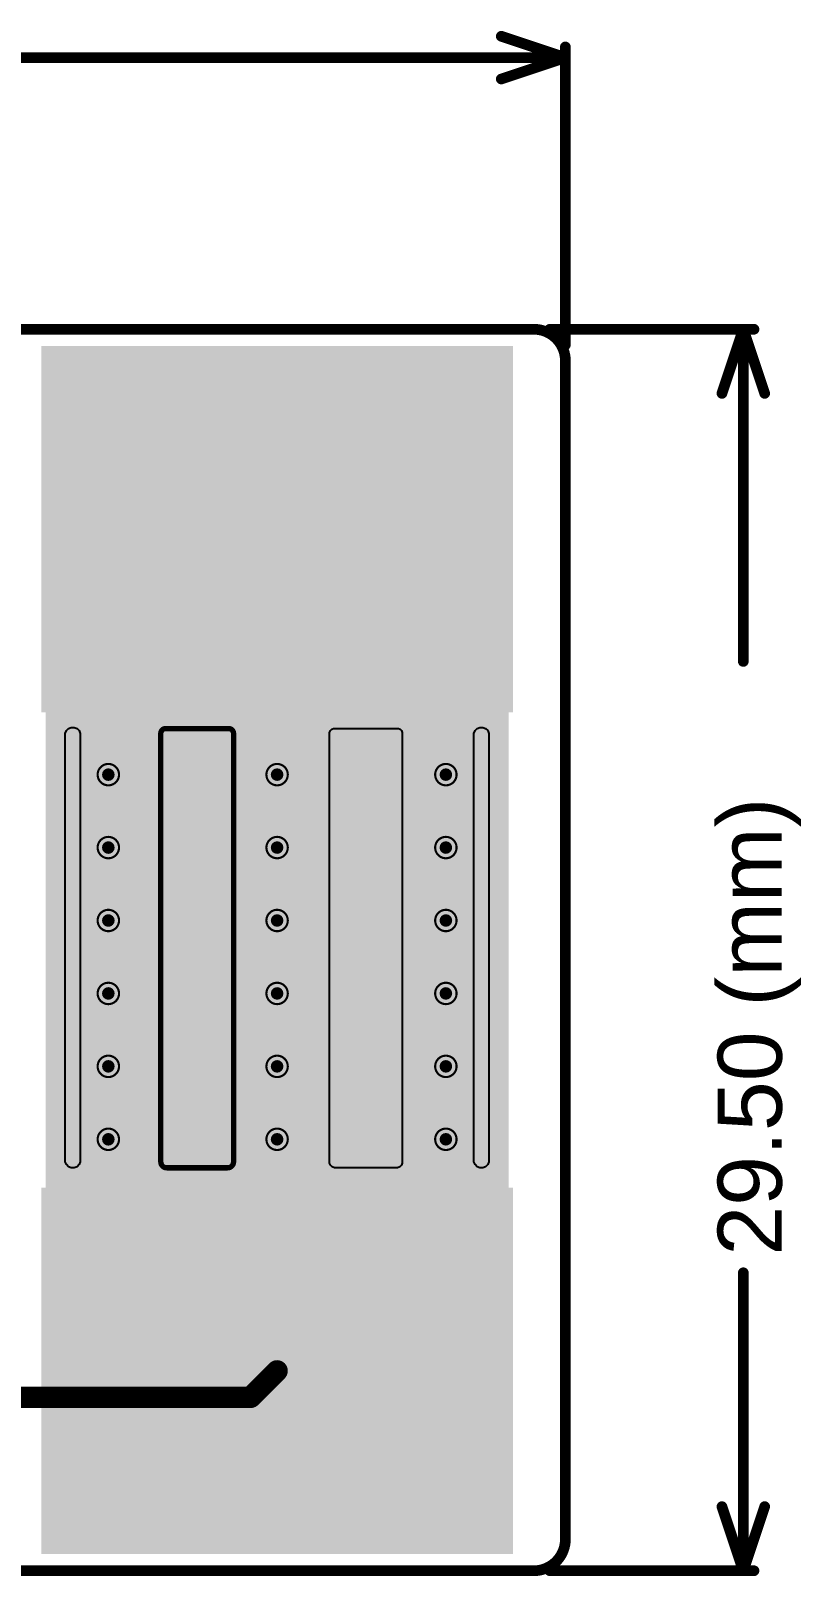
# Model space of a CAD drawing. Header units: inches. Extents: x -115 to 191, y -11 to 41.
# Drawn here: x -12.7 to 5.6, y -0.88 to 35.84 of the extents above; entities that cross this region are included whole.
import ezdxf

# ---------------------------------------------------------------- set-up
doc = ezdxf.new("R2010")
doc.units = ezdxf.units.IN
for name, color, linetype in [('Board Outline', 216, 'Continuous'), ('Bottom Layer', 5, 'Continuous'), ('Bottom Paste', 16, 'Continuous'), ('Bottom Solder', 6, 'Continuous'), ('Dimensions', 6, 'Continuous'), ('Drill Drawing', 1, 'Continuous'), ('Top Layer', 1, 'Continuous'), ('Via Holes', 16, 'Continuous')]:
    doc.layers.add(name, color=color, linetype=linetype)
doc.styles.add('Arial', font='', dxfattribs={"height": 0.2})
doc.styles.get('Arial').set_extended_font_data('Arial')

# ---------------------------------------------------------------- blocks, each defined once
blk = doc.blocks.new('18650_CELL_PAD_B_11')
at = {"layer": 'Bottom Layer'}
blk.add_hatch(color=5, dxfattribs=at).paths.add_polyline_path([(5.5, 4.25), (5.5, -4.25), (-5.5, -4.25), (-5.5, 4.25)])
at = {"layer": 'Bottom Paste'}
blk.add_hatch(color=16, dxfattribs=at).paths.add_polyline_path([(5.5, 4.25), (5.5, -4.25), (-5.5, -4.25), (-5.5, 4.25)])
at = {"layer": 'Bottom Solder'}
blk.add_hatch(color=6, dxfattribs=at).paths.add_polyline_path([(5.602, 4.352), (5.602, -4.352), (-5.602, -4.352), (-5.602, 4.352)])
blk = doc.blocks.new('18650_CELL_PAD_B_12')
at = {"layer": 'Bottom Layer'}
blk.add_hatch(color=5, dxfattribs=at).paths.add_polyline_path([(54.5, 4.25), (54.5, -4.25), (43.5, -4.25), (43.5, 4.25)])
at = {"layer": 'Bottom Paste'}
blk.add_hatch(color=16, dxfattribs=at).paths.add_polyline_path([(54.5, 4.25), (54.5, -4.25), (43.5, -4.25), (43.5, 4.25)])
at = {"layer": 'Bottom Solder'}
blk.add_hatch(color=6, dxfattribs=at).paths.add_polyline_path([(54.602, 4.352), (54.602, -4.352), (43.398, -4.352), (43.398, 4.352)])

msp = doc.modelspace()

# ---------------------------------------------------------------- hatches: boundary and pattern name
at = {"layer": 'Bottom Layer'}
msp.add_hatch(color=5, dxfattribs=at).paths.add_polyline_path([(-12.35, -0.25), (-1.35, -0.25), (-1.35, 28.25), (-12.35, 28.25)])
h = msp.add_hatch(color=5, dxfattribs=at)
edge = h.paths.add_edge_path()
edge.add_arc((-10.86, 18.167), 0.3, 0, 360)
h = msp.add_hatch(color=5, dxfattribs=at)
edge = h.paths.add_edge_path()
edge.add_arc((-6.85, 18.167), 0.3, 0, 360)
h = msp.add_hatch(color=5, dxfattribs=at)
edge = h.paths.add_edge_path()
edge.add_arc((-2.84, 18.167), 0.3, 0, 360)
h = msp.add_hatch(color=5, dxfattribs=at)
edge = h.paths.add_edge_path()
edge.add_arc((-10.86, 16.434), 0.3, 0, 360)
h = msp.add_hatch(color=5, dxfattribs=at)
edge = h.paths.add_edge_path()
edge.add_arc((-6.85, 16.434), 0.3, 0, 360)
h = msp.add_hatch(color=5, dxfattribs=at)
edge = h.paths.add_edge_path()
edge.add_arc((-2.84, 16.434), 0.3, 0, 360)
h = msp.add_hatch(color=5, dxfattribs=at)
edge = h.paths.add_edge_path()
edge.add_arc((-10.86, 14.701), 0.3, 0, 360)
h = msp.add_hatch(color=5, dxfattribs=at)
edge = h.paths.add_edge_path()
edge.add_arc((-6.85, 14.701), 0.3, 0, 360)
h = msp.add_hatch(color=5, dxfattribs=at)
edge = h.paths.add_edge_path()
edge.add_arc((-2.84, 14.701), 0.3, 0, 360)
h = msp.add_hatch(color=5, dxfattribs=at)
edge = h.paths.add_edge_path()
edge.add_arc((-10.86, 12.968), 0.3, 0, 360)
h = msp.add_hatch(color=5, dxfattribs=at)
edge = h.paths.add_edge_path()
edge.add_arc((-6.85, 12.968), 0.3, 0, 360)
h = msp.add_hatch(color=5, dxfattribs=at)
edge = h.paths.add_edge_path()
edge.add_arc((-2.84, 12.968), 0.3, 0, 360)
h = msp.add_hatch(color=5, dxfattribs=at)
edge = h.paths.add_edge_path()
edge.add_arc((-10.86, 11.235), 0.3, 0, 360)
h = msp.add_hatch(color=5, dxfattribs=at)
edge = h.paths.add_edge_path()
edge.add_arc((-6.85, 11.235), 0.3, 0, 360)
h = msp.add_hatch(color=5, dxfattribs=at)
edge = h.paths.add_edge_path()
edge.add_arc((-2.84, 11.235), 0.3, 0, 360)
h = msp.add_hatch(color=5, dxfattribs=at)
edge = h.paths.add_edge_path()
edge.add_arc((-10.86, 9.502), 0.3, 0, 360)
h = msp.add_hatch(color=5, dxfattribs=at)
edge = h.paths.add_edge_path()
edge.add_arc((-6.85, 9.502), 0.3, 0, 360)
h = msp.add_hatch(color=5, dxfattribs=at)
edge = h.paths.add_edge_path()
edge.add_arc((-2.84, 9.502), 0.3, 0, 360)
at = {"layer": 'Top Layer'}
msp.add_hatch(color=1, dxfattribs=at).paths.add_polyline_path([(-12.35, -0.25), (-1.35, -0.25), (-1.35, 28.25), (-12.35, 28.25)])
h = msp.add_hatch(color=1, dxfattribs=at)
edge = h.paths.add_edge_path()
edge.add_arc((-10.86, 18.167), 0.3, 0, 360)
h = msp.add_hatch(color=1, dxfattribs=at)
edge = h.paths.add_edge_path()
edge.add_arc((-6.85, 18.167), 0.3, 0, 360)
h = msp.add_hatch(color=1, dxfattribs=at)
edge = h.paths.add_edge_path()
edge.add_arc((-2.84, 18.167), 0.3, 0, 360)
h = msp.add_hatch(color=1, dxfattribs=at)
edge = h.paths.add_edge_path()
edge.add_arc((-10.86, 16.434), 0.3, 0, 360)
h = msp.add_hatch(color=1, dxfattribs=at)
edge = h.paths.add_edge_path()
edge.add_arc((-6.85, 16.434), 0.3, 0, 360)
h = msp.add_hatch(color=1, dxfattribs=at)
edge = h.paths.add_edge_path()
edge.add_arc((-2.84, 16.434), 0.3, 0, 360)
h = msp.add_hatch(color=1, dxfattribs=at)
edge = h.paths.add_edge_path()
edge.add_arc((-10.86, 14.701), 0.3, 0, 360)
h = msp.add_hatch(color=1, dxfattribs=at)
edge = h.paths.add_edge_path()
edge.add_arc((-6.85, 14.701), 0.3, 0, 360)
h = msp.add_hatch(color=1, dxfattribs=at)
edge = h.paths.add_edge_path()
edge.add_arc((-2.84, 14.701), 0.3, 0, 360)
h = msp.add_hatch(color=1, dxfattribs=at)
edge = h.paths.add_edge_path()
edge.add_arc((-10.86, 12.968), 0.3, 0, 360)
h = msp.add_hatch(color=1, dxfattribs=at)
edge = h.paths.add_edge_path()
edge.add_arc((-6.85, 12.968), 0.3, 0, 360)
h = msp.add_hatch(color=1, dxfattribs=at)
edge = h.paths.add_edge_path()
edge.add_arc((-2.84, 12.968), 0.3, 0, 360)
h = msp.add_hatch(color=1, dxfattribs=at)
edge = h.paths.add_edge_path()
edge.add_arc((-10.86, 11.235), 0.3, 0, 360)
h = msp.add_hatch(color=1, dxfattribs=at)
edge = h.paths.add_edge_path()
edge.add_arc((-6.85, 11.235), 0.3, 0, 360)
h = msp.add_hatch(color=1, dxfattribs=at)
edge = h.paths.add_edge_path()
edge.add_arc((-2.84, 11.235), 0.3, 0, 360)
h = msp.add_hatch(color=1, dxfattribs=at)
edge = h.paths.add_edge_path()
edge.add_arc((-10.86, 9.502), 0.3, 0, 360)
h = msp.add_hatch(color=1, dxfattribs=at)
edge = h.paths.add_edge_path()
edge.add_arc((-6.85, 9.502), 0.3, 0, 360)
h = msp.add_hatch(color=1, dxfattribs=at)
edge = h.paths.add_edge_path()
edge.add_arc((-2.84, 9.502), 0.3, 0, 360)
at = {"layer": 'Via Holes'}
h = msp.add_hatch(color=7, dxfattribs=at)
edge = h.paths.add_edge_path()
edge.add_arc((-10.86, 18.167), 0.15, 0, 360)
h = msp.add_hatch(color=7, dxfattribs=at)
edge = h.paths.add_edge_path()
edge.add_arc((-6.85, 18.167), 0.15, 0, 360)
h = msp.add_hatch(color=7, dxfattribs=at)
edge = h.paths.add_edge_path()
edge.add_arc((-2.84, 18.167), 0.15, 0, 360)
h = msp.add_hatch(color=7, dxfattribs=at)
edge = h.paths.add_edge_path()
edge.add_arc((-10.86, 16.434), 0.15, 0, 360)
h = msp.add_hatch(color=7, dxfattribs=at)
edge = h.paths.add_edge_path()
edge.add_arc((-6.85, 16.434), 0.15, 0, 360)
h = msp.add_hatch(color=7, dxfattribs=at)
edge = h.paths.add_edge_path()
edge.add_arc((-2.84, 16.434), 0.15, 0, 360)
h = msp.add_hatch(color=7, dxfattribs=at)
edge = h.paths.add_edge_path()
edge.add_arc((-10.86, 14.701), 0.15, 0, 360)
h = msp.add_hatch(color=7, dxfattribs=at)
edge = h.paths.add_edge_path()
edge.add_arc((-6.85, 14.701), 0.15, 0, 360)
h = msp.add_hatch(color=7, dxfattribs=at)
edge = h.paths.add_edge_path()
edge.add_arc((-2.84, 14.701), 0.15, 0, 360)
h = msp.add_hatch(color=7, dxfattribs=at)
edge = h.paths.add_edge_path()
edge.add_arc((-10.86, 12.968), 0.15, 0, 360)
h = msp.add_hatch(color=7, dxfattribs=at)
edge = h.paths.add_edge_path()
edge.add_arc((-6.85, 12.968), 0.15, 0, 360)
h = msp.add_hatch(color=7, dxfattribs=at)
edge = h.paths.add_edge_path()
edge.add_arc((-2.84, 12.968), 0.15, 0, 360)
h = msp.add_hatch(color=7, dxfattribs=at)
edge = h.paths.add_edge_path()
edge.add_arc((-10.86, 11.235), 0.15, 0, 360)
h = msp.add_hatch(color=7, dxfattribs=at)
edge = h.paths.add_edge_path()
edge.add_arc((-6.85, 11.235), 0.15, 0, 360)
h = msp.add_hatch(color=7, dxfattribs=at)
edge = h.paths.add_edge_path()
edge.add_arc((-2.84, 11.235), 0.15, 0, 360)
h = msp.add_hatch(color=7, dxfattribs=at)
edge = h.paths.add_edge_path()
edge.add_arc((-10.86, 9.502), 0.15, 0, 360)
h = msp.add_hatch(color=7, dxfattribs=at)
edge = h.paths.add_edge_path()
edge.add_arc((-6.85, 9.502), 0.15, 0, 360)
h = msp.add_hatch(color=7, dxfattribs=at)
edge = h.paths.add_edge_path()
edge.add_arc((-2.84, 9.502), 0.15, 0, 360)

# ---------------------------------------------------------------- linework, layer by layer
at = {"layer": 'Board Outline'}
for points in [[(-63.75, 28.75, 0.254, 0.254, 0), (-0.75, 28.75, 0.254, 0.254, 0)], [(-0.75, 28.75, 0.254, 0.254, -0.414214), (0, 28, 0.254, 0.254, 0)], [(0, 0, 0.254, 0.254, 0), (0, 28, 0.254, 0.254, 0)], [(0, 0, 0.254, 0.254, -0.414214), (-0.75, -0.75, 0.254, 0.254, 0)], [(-63.75, -0.75, 0.254, 0.254, 0), (-0.75, -0.75, 0.254, 0.254, 0)]]:
    msp.add_lwpolyline(points, format="xyseb", dxfattribs=at)
for points in [[(-0.814, 28.75, 0.127, 0.127, 1), (-0.687, 28.75, 0.127, 0.127, 1)], [(-0.814, 28.75, 0.127, 0.127, 1), (-0.687, 28.75, 0.127, 0.127, 1)], [(-0.064, 28, 0.127, 0.127, 1), (0.064, 28, 0.127, 0.127, 1)], [(-0.064, 28, 0.127, 0.127, 1), (0.064, 28, 0.127, 0.127, 1)], [(-0.064, 0, 0.127, 0.127, 1), (0.064, 0, 0.127, 0.127, 1)], [(-0.064, 0, 0.127, 0.127, 1), (0.064, 0, 0.127, 0.127, 1)], [(-0.814, -0.75, 0.127, 0.127, 1), (-0.687, -0.75, 0.127, 0.127, 1)], [(-0.814, -0.75, 0.127, 0.127, 1), (-0.687, -0.75, 0.127, 0.127, 1)]]:
    msp.add_lwpolyline(points, format="xyseb", close=True, dxfattribs=at)
at = {"layer": 'Bottom Layer'}
for points in [[(-7.48, 3.37, 0.508, 0.508, 0), (-6.85, 4, 0.508, 0.508, 0)], [(-13.248, 3.37, 0.508, 0.508, 0), (-7.48, 3.37, 0.508, 0.508, 0)]]:
    msp.add_lwpolyline(points, format="xyseb", dxfattribs=at)
for points in [[(-6.977, 4, 0.254, 0.254, 1), (-6.723, 4, 0.254, 0.254, 1)], [(-7.607, 3.37, 0.254, 0.254, 1), (-7.353, 3.37, 0.254, 0.254, 1)], [(-7.607, 3.37, 0.254, 0.254, 1), (-7.353, 3.37, 0.254, 0.254, 1)]]:
    msp.add_lwpolyline(points, format="xyseb", close=True, dxfattribs=at)
at = {"layer": 'Bottom Solder'}
for p, q in [((-11.882, 19.147), (-11.855, 19.212)), ((-11.882, 19.111), (-11.882, 19.147)), ((-11.882, 9.002), (-11.882, 19.111)), ((-11.855, 19.212), (-11.805, 19.262)), ((-11.805, 19.262), (-11.74, 19.289)), ((-11.74, 19.289), (-11.669, 19.289)), ((-11.669, 19.289), (-11.604, 19.262)), ((-11.604, 19.262), (-11.554, 19.212)), ((-11.554, 19.212), (-11.526, 19.147)), ((-11.526, 19.147), (-11.526, 19.111)), ((-11.526, 19.111), (-11.526, 9.002)), ((-9.613, 19.169), (-9.595, 19.212)), ((-9.613, 19.147), (-9.613, 19.169)), ((-9.613, 8.967), (-9.613, 19.147)), ((-9.595, 19.212), (-9.562, 19.244)), ((-9.562, 19.244), (-9.52, 19.262)), ((-9.52, 19.262), (-7.978, 19.262)), ((-7.978, 19.262), (-7.935, 19.244)), ((-7.935, 19.244), (-7.903, 19.212)), ((-7.903, 19.212), (-7.885, 19.169)), ((-7.885, 19.169), (-7.885, 19.147)), ((-7.885, 19.147), (-7.885, 8.967)), ((-5.602, 19.169), (-5.585, 19.212)), ((-5.602, 19.147), (-5.602, 19.169)), ((-5.602, 8.967), (-5.602, 19.147)), ((-5.585, 19.212), (-5.552, 19.244)), ((-5.552, 19.244), (-5.51, 19.262)), ((-5.51, 19.262), (-3.968, 19.262)), ((-3.968, 19.262), (-3.925, 19.244)), ((-3.925, 19.244), (-3.893, 19.212)), ((-3.893, 19.212), (-3.875, 19.169)), ((-3.875, 19.169), (-3.875, 19.147)), ((-3.875, 19.147), (-3.875, 8.967)), ((-2.173, 19.147), (-2.146, 19.212)), ((-2.173, 19.111), (-2.173, 19.147)), ((-2.173, 9.002), (-2.173, 19.111)), ((-2.146, 19.212), (-2.096, 19.262)), ((-2.096, 19.262), (-2.031, 19.289)), ((-2.031, 19.289), (-1.96, 19.289)), ((-1.96, 19.289), (-1.895, 19.262)), ((-1.895, 19.262), (-1.845, 19.212)), ((-1.845, 19.212), (-1.818, 19.147)), ((-1.818, 19.147), (-1.818, 19.111)), ((-1.818, 19.111), (-1.818, 9.002)), ((-11.882, 8.967), (-11.882, 9.002)), ((-11.855, 8.901), (-11.882, 8.967)), ((-11.805, 8.851), (-11.855, 8.901)), ((-11.74, 8.824), (-11.805, 8.851)), ((-11.669, 8.824), (-11.74, 8.824)), ((-11.604, 8.851), (-11.669, 8.824)), ((-11.554, 8.901), (-11.604, 8.851)), ((-11.526, 8.967), (-11.554, 8.901)), ((-11.526, 9.002), (-11.526, 8.967)), ((-9.613, 8.938), (-9.613, 8.967)), ((-9.591, 8.886), (-9.613, 8.938)), ((-9.551, 8.846), (-9.591, 8.886)), ((-9.498, 8.824), (-9.551, 8.846)), ((-7.999, 8.824), (-9.498, 8.824)), ((-7.947, 8.846), (-7.999, 8.824)), ((-7.907, 8.886), (-7.947, 8.846)), ((-7.885, 8.938), (-7.907, 8.886)), ((-7.885, 8.967), (-7.885, 8.938)), ((-5.602, 8.938), (-5.602, 8.967)), ((-5.581, 8.886), (-5.602, 8.938)), ((-5.541, 8.846), (-5.581, 8.886)), ((-5.488, 8.824), (-5.541, 8.846)), ((-3.989, 8.824), (-5.488, 8.824)), ((-3.937, 8.846), (-3.989, 8.824)), ((-3.897, 8.886), (-3.937, 8.846)), ((-3.875, 8.938), (-3.897, 8.886)), ((-3.875, 8.967), (-3.875, 8.938)), ((-2.173, 8.967), (-2.173, 9.002)), ((-2.146, 8.901), (-2.173, 8.967)), ((-2.096, 8.851), (-2.146, 8.901)), ((-2.031, 8.824), (-2.096, 8.851)), ((-1.96, 8.824), (-2.031, 8.824)), ((-1.895, 8.851), (-1.96, 8.824)), ((-1.845, 8.901), (-1.895, 8.851)), ((-1.818, 8.967), (-1.845, 8.901)), ((-1.818, 9.002), (-1.818, 8.967))]:
    msp.add_line(p, q, dxfattribs=at)
for points in [[(-9.613, 19.147, 0.127, 0.127, -0.414214), (-9.497, 19.262, 0.127, 0.127, 0)], [(-9.613, 8.967, 0.127, 0.127, 0), (-9.613, 19.147, 0.127, 0.127, 0)], [(-9.497, 19.262, 0.127, 0.127, 0), (-8.001, 19.262, 0.127, 0.127, 0)], [(-8.001, 19.262, 0.127, 0.127, -0.414214), (-7.885, 19.147, 0.127, 0.127, 0)], [(-7.885, 8.967, 0.127, 0.127, 0), (-7.885, 19.147, 0.127, 0.127, 0)], [(-9.47, 8.824, 0.127, 0.127, -0.414214), (-9.613, 8.967, 0.127, 0.127, 0)], [(-9.47, 8.824, 0.127, 0.127, 0), (-8.028, 8.824, 0.127, 0.127, 0)], [(-7.885, 8.967, 0.127, 0.127, -0.414214), (-8.028, 8.824, 0.127, 0.127, 0)]]:
    msp.add_lwpolyline(points, format="xyseb", dxfattribs=at)
for points in [[(-9.644, 19.147, 0.0635, 0.0635, 1), (-9.581, 19.147, 0.0635, 0.0635, 1)], [(-9.644, 19.147, 0.0635, 0.0635, 1), (-9.581, 19.147, 0.0635, 0.0635, 1)], [(-9.529, 19.262, 0.0635, 0.0635, 1), (-9.465, 19.262, 0.0635, 0.0635, 1)], [(-9.529, 19.262, 0.0635, 0.0635, 1), (-9.465, 19.262, 0.0635, 0.0635, 1)], [(-8.032, 19.262, 0.0635, 0.0635, 1), (-7.969, 19.262, 0.0635, 0.0635, 1)], [(-8.032, 19.262, 0.0635, 0.0635, 1), (-7.969, 19.262, 0.0635, 0.0635, 1)], [(-7.917, 19.147, 0.0635, 0.0635, 1), (-7.854, 19.147, 0.0635, 0.0635, 1)], [(-7.917, 19.147, 0.0635, 0.0635, 1), (-7.854, 19.147, 0.0635, 0.0635, 1)], [(-9.644, 8.967, 0.0635, 0.0635, 1), (-9.581, 8.967, 0.0635, 0.0635, 1)], [(-9.644, 8.967, 0.0635, 0.0635, 1), (-9.581, 8.967, 0.0635, 0.0635, 1)], [(-9.502, 8.824, 0.0635, 0.0635, 1), (-9.438, 8.824, 0.0635, 0.0635, 1)], [(-9.502, 8.824, 0.0635, 0.0635, 1), (-9.438, 8.824, 0.0635, 0.0635, 1)], [(-8.059, 8.824, 0.0635, 0.0635, 1), (-7.996, 8.824, 0.0635, 0.0635, 1)], [(-8.059, 8.824, 0.0635, 0.0635, 1), (-7.996, 8.824, 0.0635, 0.0635, 1)], [(-7.917, 8.967, 0.0635, 0.0635, 1), (-7.854, 8.967, 0.0635, 0.0635, 1)], [(-7.917, 8.967, 0.0635, 0.0635, 1), (-7.854, 8.967, 0.0635, 0.0635, 1)]]:
    msp.add_lwpolyline(points, format="xyseb", close=True, dxfattribs=at)
at = {"layer": 'Dimensions'}
for points in [[(-1.524, 35.712, 0.254, 0.254, 0), (0, 35.204, 0.254, 0.254, 0)], [(-25.394, 35.204, 0.254, 0.254, 0), (0, 35.204, 0.254, 0.254, 0)], [(-1.524, 34.696, 0.254, 0.254, 0), (0, 35.204, 0.254, 0.254, 0)], [(0, 28.381, 0.254, 0.254, 0), (0, 35.458, 0.254, 0.254, 0)], [(-0.369, 28.75, 0.254, 0.254, 0), (4.481, 28.75, 0.254, 0.254, 0)], [(3.719, 27.226, 0.254, 0.254, 0), (4.227, 28.75, 0.254, 0.254, 0)], [(4.227, 28.75, 0.254, 0.254, 0), (4.735, 27.226, 0.254, 0.254, 0)], [(4.227, 20.856, 0.254, 0.254, 0), (4.227, 28.75, 0.254, 0.254, 0)], [(4.227, -0.75, 0.254, 0.254, 0), (4.227, 6.331, 0.254, 0.254, 0)], [(3.719, 0.774, 0.254, 0.254, 0), (4.227, -0.75, 0.254, 0.254, 0)], [(4.227, -0.75, 0.254, 0.254, 0), (4.735, 0.774, 0.254, 0.254, 0)], [(-0.369, -0.75, 0.254, 0.254, 0), (4.481, -0.75, 0.254, 0.254, 0)]]:
    msp.add_lwpolyline(points, format="xyseb", dxfattribs=at)
for points in [[(-1.587, 35.712, 0.127, 0.127, 1), (-1.46, 35.712, 0.127, 0.127, 1)], [(-0.064, 35.458, 0.127, 0.127, 1), (0.064, 35.458, 0.127, 0.127, 1)], [(-0.064, 35.204, 0.127, 0.127, 1), (0.064, 35.204, 0.127, 0.127, 1)], [(-0.064, 35.204, 0.127, 0.127, 1), (0.064, 35.204, 0.127, 0.127, 1)], [(-0.064, 35.204, 0.127, 0.127, 1), (0.064, 35.204, 0.127, 0.127, 1)], [(-1.587, 34.696, 0.127, 0.127, 1), (-1.46, 34.696, 0.127, 0.127, 1)], [(-0.433, 28.75, 0.127, 0.127, 1), (-0.306, 28.75, 0.127, 0.127, 1)], [(4.164, 28.75, 0.127, 0.127, 1), (4.291, 28.75, 0.127, 0.127, 1)], [(4.164, 28.75, 0.127, 0.127, 1), (4.291, 28.75, 0.127, 0.127, 1)], [(4.164, 28.75, 0.127, 0.127, 1), (4.291, 28.75, 0.127, 0.127, 1)], [(4.418, 28.75, 0.127, 0.127, 1), (4.545, 28.75, 0.127, 0.127, 1)], [(-0.064, 28.381, 0.127, 0.127, 1), (0.064, 28.381, 0.127, 0.127, 1)], [(3.656, 27.226, 0.127, 0.127, 1), (3.783, 27.226, 0.127, 0.127, 1)], [(4.672, 27.226, 0.127, 0.127, 1), (4.799, 27.226, 0.127, 0.127, 1)], [(4.164, 20.856, 0.127, 0.127, 1), (4.291, 20.856, 0.127, 0.127, 1)], [(4.164, 6.331, 0.127, 0.127, 1), (4.291, 6.331, 0.127, 0.127, 1)], [(3.656, 0.774, 0.127, 0.127, 1), (3.783, 0.774, 0.127, 0.127, 1)], [(4.672, 0.774, 0.127, 0.127, 1), (4.799, 0.774, 0.127, 0.127, 1)], [(-0.433, -0.75, 0.127, 0.127, 1), (-0.306, -0.75, 0.127, 0.127, 1)], [(4.164, -0.75, 0.127, 0.127, 1), (4.291, -0.75, 0.127, 0.127, 1)], [(4.164, -0.75, 0.127, 0.127, 1), (4.291, -0.75, 0.127, 0.127, 1)], [(4.164, -0.75, 0.127, 0.127, 1), (4.291, -0.75, 0.127, 0.127, 1)], [(4.418, -0.75, 0.127, 0.127, 1), (4.545, -0.75, 0.127, 0.127, 1)]]:
    msp.add_lwpolyline(points, format="xyseb", close=True, dxfattribs=at)
at = {"layer": 'Drill Drawing'}
for points in [[(-10.606, 18.167, 0.0508, 0.0508, 1), (-11.114, 18.167, 0.0508, 0.0508, 1)], [(-6.596, 18.167, 0.0508, 0.0508, 1), (-7.104, 18.167, 0.0508, 0.0508, 1)], [(-2.586, 18.167, 0.0508, 0.0508, 1), (-3.094, 18.167, 0.0508, 0.0508, 1)], [(-11.127, 18.167, 0.0254, 0.0254, 1), (-11.101, 18.167, 0.0254, 0.0254, 1)], [(-10.619, 18.167, 0.0254, 0.0254, 1), (-10.593, 18.167, 0.0254, 0.0254, 1)], [(-7.117, 18.167, 0.0254, 0.0254, 1), (-7.091, 18.167, 0.0254, 0.0254, 1)], [(-6.609, 18.167, 0.0254, 0.0254, 1), (-6.583, 18.167, 0.0254, 0.0254, 1)], [(-3.106, 18.167, 0.0254, 0.0254, 1), (-3.081, 18.167, 0.0254, 0.0254, 1)], [(-2.598, 18.167, 0.0254, 0.0254, 1), (-2.573, 18.167, 0.0254, 0.0254, 1)], [(-10.606, 16.434, 0.0508, 0.0508, 1), (-11.114, 16.434, 0.0508, 0.0508, 1)], [(-6.596, 16.434, 0.0508, 0.0508, 1), (-7.104, 16.434, 0.0508, 0.0508, 1)], [(-2.586, 16.434, 0.0508, 0.0508, 1), (-3.094, 16.434, 0.0508, 0.0508, 1)], [(-11.127, 16.434, 0.0254, 0.0254, 1), (-11.101, 16.434, 0.0254, 0.0254, 1)], [(-10.619, 16.434, 0.0254, 0.0254, 1), (-10.593, 16.434, 0.0254, 0.0254, 1)], [(-7.117, 16.434, 0.0254, 0.0254, 1), (-7.091, 16.434, 0.0254, 0.0254, 1)], [(-6.609, 16.434, 0.0254, 0.0254, 1), (-6.583, 16.434, 0.0254, 0.0254, 1)], [(-3.106, 16.434, 0.0254, 0.0254, 1), (-3.081, 16.434, 0.0254, 0.0254, 1)], [(-2.598, 16.434, 0.0254, 0.0254, 1), (-2.573, 16.434, 0.0254, 0.0254, 1)], [(-10.606, 14.701, 0.0508, 0.0508, 1), (-11.114, 14.701, 0.0508, 0.0508, 1)], [(-11.127, 14.701, 0.0254, 0.0254, 1), (-11.101, 14.701, 0.0254, 0.0254, 1)], [(-10.619, 14.701, 0.0254, 0.0254, 1), (-10.593, 14.701, 0.0254, 0.0254, 1)], [(-6.596, 14.701, 0.0508, 0.0508, 1), (-7.104, 14.701, 0.0508, 0.0508, 1)], [(-7.117, 14.701, 0.0254, 0.0254, 1), (-7.091, 14.701, 0.0254, 0.0254, 1)], [(-6.609, 14.701, 0.0254, 0.0254, 1), (-6.583, 14.701, 0.0254, 0.0254, 1)], [(-2.586, 14.701, 0.0508, 0.0508, 1), (-3.094, 14.701, 0.0508, 0.0508, 1)], [(-3.106, 14.701, 0.0254, 0.0254, 1), (-3.081, 14.701, 0.0254, 0.0254, 1)], [(-2.598, 14.701, 0.0254, 0.0254, 1), (-2.573, 14.701, 0.0254, 0.0254, 1)], [(-10.606, 12.968, 0.0508, 0.0508, 1), (-11.114, 12.968, 0.0508, 0.0508, 1)], [(-6.596, 12.968, 0.0508, 0.0508, 1), (-7.104, 12.968, 0.0508, 0.0508, 1)], [(-2.586, 12.968, 0.0508, 0.0508, 1), (-3.094, 12.968, 0.0508, 0.0508, 1)], [(-11.127, 12.968, 0.0254, 0.0254, 1), (-11.101, 12.968, 0.0254, 0.0254, 1)], [(-10.619, 12.968, 0.0254, 0.0254, 1), (-10.593, 12.968, 0.0254, 0.0254, 1)], [(-7.117, 12.968, 0.0254, 0.0254, 1), (-7.091, 12.968, 0.0254, 0.0254, 1)], [(-6.609, 12.968, 0.0254, 0.0254, 1), (-6.583, 12.968, 0.0254, 0.0254, 1)], [(-3.106, 12.968, 0.0254, 0.0254, 1), (-3.081, 12.968, 0.0254, 0.0254, 1)], [(-2.598, 12.968, 0.0254, 0.0254, 1), (-2.573, 12.968, 0.0254, 0.0254, 1)], [(-10.606, 11.235, 0.0508, 0.0508, 1), (-11.114, 11.235, 0.0508, 0.0508, 1)], [(-6.596, 11.235, 0.0508, 0.0508, 1), (-7.104, 11.235, 0.0508, 0.0508, 1)], [(-2.586, 11.235, 0.0508, 0.0508, 1), (-3.094, 11.235, 0.0508, 0.0508, 1)], [(-11.127, 11.235, 0.0254, 0.0254, 1), (-11.101, 11.235, 0.0254, 0.0254, 1)], [(-10.619, 11.235, 0.0254, 0.0254, 1), (-10.593, 11.235, 0.0254, 0.0254, 1)], [(-7.117, 11.235, 0.0254, 0.0254, 1), (-7.091, 11.235, 0.0254, 0.0254, 1)], [(-6.609, 11.235, 0.0254, 0.0254, 1), (-6.583, 11.235, 0.0254, 0.0254, 1)], [(-3.106, 11.235, 0.0254, 0.0254, 1), (-3.081, 11.235, 0.0254, 0.0254, 1)], [(-2.598, 11.235, 0.0254, 0.0254, 1), (-2.573, 11.235, 0.0254, 0.0254, 1)], [(-10.606, 9.502, 0.0508, 0.0508, 1), (-11.114, 9.502, 0.0508, 0.0508, 1)], [(-6.596, 9.502, 0.0508, 0.0508, 1), (-7.104, 9.502, 0.0508, 0.0508, 1)], [(-2.586, 9.502, 0.0508, 0.0508, 1), (-3.094, 9.502, 0.0508, 0.0508, 1)], [(-11.127, 9.502, 0.0254, 0.0254, 1), (-11.101, 9.502, 0.0254, 0.0254, 1)], [(-10.619, 9.502, 0.0254, 0.0254, 1), (-10.593, 9.502, 0.0254, 0.0254, 1)], [(-7.117, 9.502, 0.0254, 0.0254, 1), (-7.091, 9.502, 0.0254, 0.0254, 1)], [(-6.609, 9.502, 0.0254, 0.0254, 1), (-6.583, 9.502, 0.0254, 0.0254, 1)], [(-3.106, 9.502, 0.0254, 0.0254, 1), (-3.081, 9.502, 0.0254, 0.0254, 1)], [(-2.598, 9.502, 0.0254, 0.0254, 1), (-2.573, 9.502, 0.0254, 0.0254, 1)]]:
    msp.add_lwpolyline(points, format="xyseb", close=True, dxfattribs=at)

# ---------------------------------------------------------------- block references
at = {"rotation": 180}
msp.add_blockref('18650_CELL_PAD_B_11', (-6.85, 24), dxfattribs=at)
msp.add_blockref('18650_CELL_PAD_B_12', (-55.85, 4))

# ---------------------------------------------------------------- texts
at = {"layer": 'Dimensions', "style": 'Arial'}
msp.add_text('29.50 (mm)', height=1.524, rotation=90, dxfattribs=at).set_placement((5.142, 6.738))

doc.saveas('drawing.dxf')
